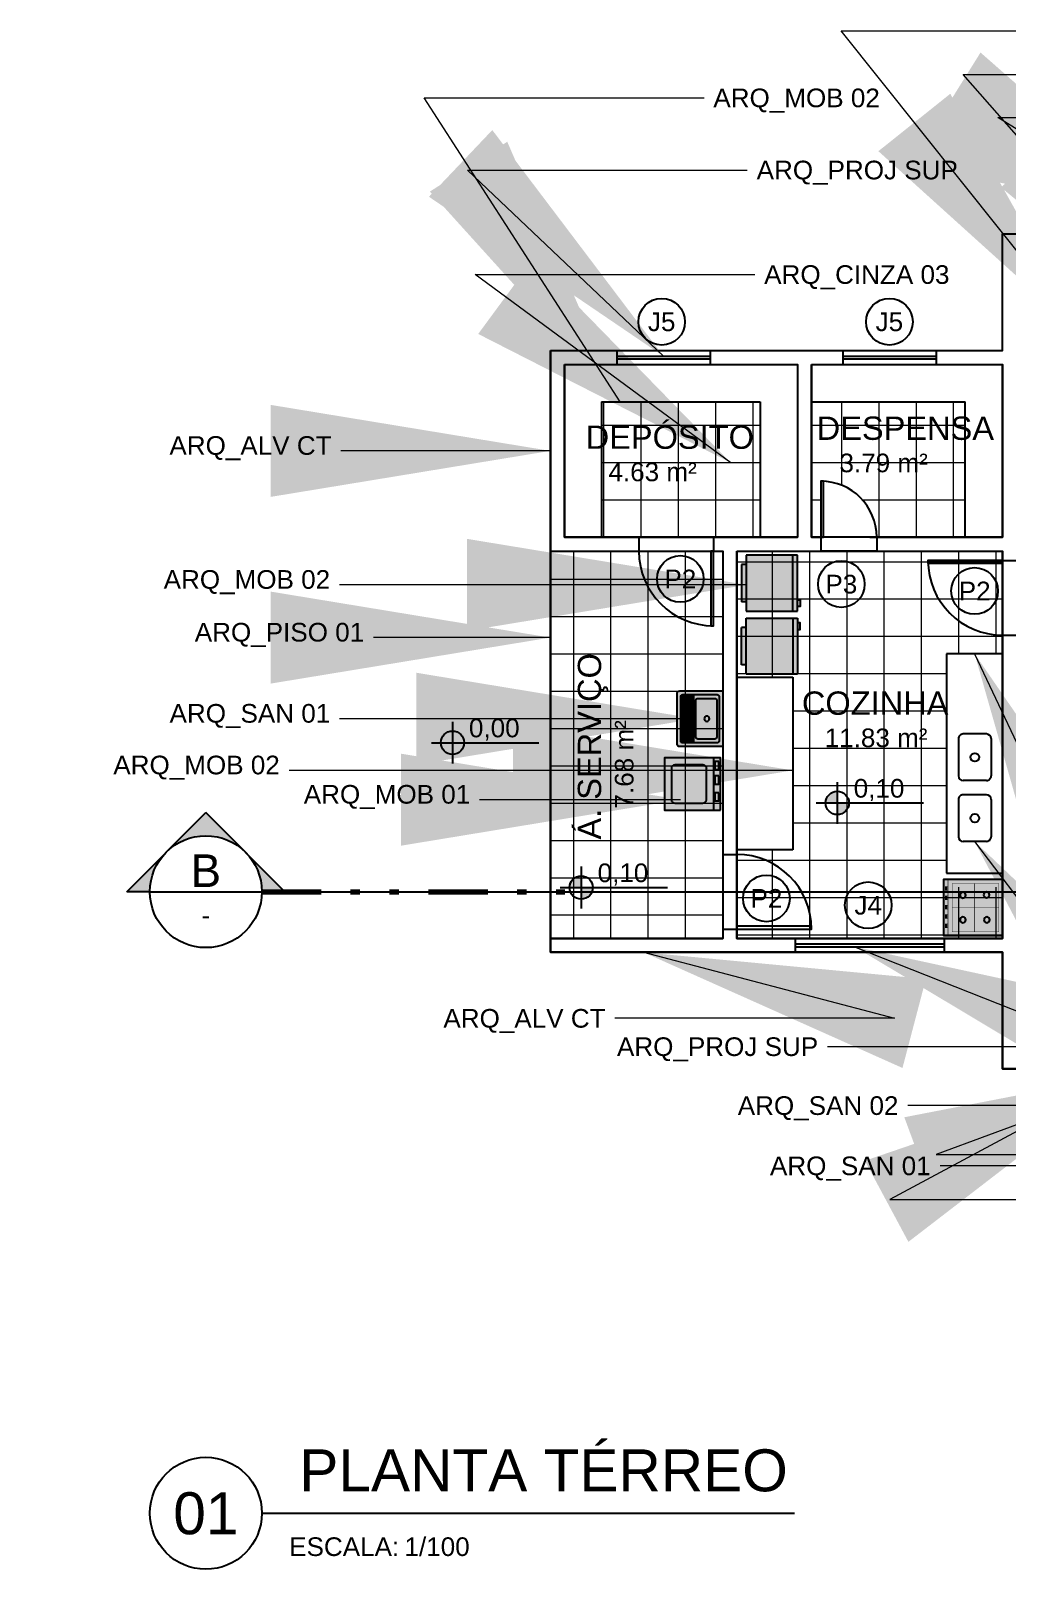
# Model space of a CAD drawing. Header units: metres. Extents: x 47789.1 to 47883.2, y 23415.6 to 23469.2.
# Drawn here: x 47820.05 to 47830.52, y 23415.6 to 23432.09 of the extents above; entities that cross this region are included whole.
import ezdxf
from ezdxf.enums import TextEntityAlignment as Align

# ---------------------------------------------------------------- set-up
doc = ezdxf.new("R2010")
doc.units = ezdxf.units.M
doc.header["$LTSCALE"] = 0.25
doc.linetypes.add('DASHDOT2', pattern=[12.7, 6.35, -3.175, 0, -3.175])
doc.linetypes.add('DIVIDEX2', pattern=[63.5, 25.4, -12.7, 0, -12.7, 0, -12.7])
for name, color, linetype in [('0 @ 0.1', 7, 'Continuous'), ('ARQ_ALV CT', 4, 'Continuous'), ('ARQ_ESQ CT', 30, 'Continuous'), ('ARQ_MOB 01', 1, 'Continuous'), ('ARQ_MOB 02', 2, 'Continuous'), ('ARQ_PISO 01', 1, 'Continuous'), ('ARQ_PROJ SUP', 1, 'DASHDOT2'), ('ARQ_SAN 01', 1, 'Continuous'), ('ARQ_SAN 02', 2, 'Continuous'), ('ARQ_SIMB 01', 1, 'Continuous'), ('ARQ_SIMB 01 @ 0.1', 1, 'Continuous'), ('ARQ_TXT 01', 1, 'Continuous'), ('SIMB_01', 1, 'Continuous'), ('SIMB_02', 2, 'Continuous'), ('SIMB_PREENCHIMENTO', 253, 'Continuous'), ('SIMB_TXT', 1, 'Continuous')]:
    doc.layers.add(name, color=color, linetype=linetype)
for name, color, linetype, true_color, plot in [('ARQ_0', 7, 'Continuous', 0xff7400, False), ('ARQ_0_AREAS', 7, 'Continuous', 0x5a1694, False), ('ARQ_0_AREAS @ 0.1', 7, 'Continuous', 0x5a1694, False)]:
    doc.layers.add(name, color=color, linetype=linetype, true_color=true_color, plot=plot)
doc.layers.add('ARQ_CINZA 03', color=252, linetype='Continuous', lineweight=9)
doc.layers.add('SIMB_LCT', color=252, linetype='DIVIDEX2', lineweight=100)
doc.layers.add('ARQ_COTA_AZUL', color=5, linetype='Continuous', lineweight=20, true_color=0x0000ff)
doc.styles.add('Annot_2.0mm', font='arial.ttf', dxfattribs={"height": 2})
doc.styles.add('Annot_2.5mm', font='arial.ttf', dxfattribs={"height": 2.5})
doc.styles.add('cota', font='arial.ttf')
doc.styles.add('SIMB', font='arial.ttf')
doc.dimstyles.new('Info 01 - annot', dxfattribs={"dimtxt": 2, "dimasz": 3, "dimexe": 1, "dimexo": 1, "dimgap": 1, "dimtad": 1, "dimzin": 4, "dimtxsty": 'cota', "dimblk": 'DOTSMALL', "dimcen": 2, "dimdle": 1, "dimclrd": 256, "dimclre": 256, "dimclrt": 1, "dimazin": 2, "dimtfac": 0.09, "dimtix": 1, "dimtmove": 2, "dimatfit": 2, "dimfxl": 5, "dimfxlon": 1, "dimtolj": 1, "dimtzin": 4, "dimlwd": -1, "dimarcsym": 1})

# ---------------------------------------------------------------- blocks, each defined once
blk = doc.blocks.new('nivel_PB_A_D')
at = {"layer": 'SIMB_PREENCHIMENTO', "transparency": 33554587}
h = blk.add_hatch(color=256, dxfattribs=at)
h.dxf.hatch_style = 1
h.paths.add_polyline_path([(-2.220446049250313e-16, 1.25, 0.414213562373095), (-1.25, 6.883382752675971e-16), (-3.885780586188048e-16, 6.328271240363392e-16)])
h.paths.add_polyline_path([(1.25, 5.218048215738236e-16), (-3.885780586188048e-16, 6.328271240363392e-16), (-4.440892098500626e-16, -1.25, 0.4142135623730951)])
at = {"layer": 'SIMB_01'}
for p, q in [((-2.220446049250305e-17, 2.25), (-4.218847493575595e-16, -2.25)), ((-2.25, 6.994405055138485e-16), (9.25, 1.887379141862766e-16))]:
    blk.add_line(p, q, dxfattribs=at)
blk.add_circle((-2.220446049250313e-16, 4.107825191113079e-16), 1.25, dxfattribs=at)
at = {"layer": 'SIMB_TXT', "style": 'SIMB'}
blk.add_attdef('00,00', (1.762930606121714, 0.5763658956175277), '', height=2, dxfattribs=at)
blk = doc.blocks.new('*U33')
at = {"layer": 'SIMB_PREENCHIMENTO', "transparency": 33554587}
h = blk.add_hatch(color=256, dxfattribs=at)
h.dxf.hatch_style = 1
h.paths.add_polyline_path([(-8.881784197001252e-16, 8.483368031832322), (-4.151591235287846, 4.331776796544477, -0.40182742204384), (4.151591235287825, 4.331776796544499)])
h = blk.add_hatch(color=256, dxfattribs=at)
h.dxf.hatch_style = 1
h.paths.add_polyline_path([(-4.331776796544433, 4.151591235287893), (-8.483368031832326, 8.881784197001252e-16), (-6, 6.661338147750939e-16, -0.1933989078512697)])
h = blk.add_hatch(color=256, dxfattribs=at)
h.dxf.hatch_style = 1
h.paths.add_polyline_path([(4.331776796544499, 4.151591235287825, -0.1933989078512657), (6, 0), (8.483368031832326, 0)])
at = {"layer": 'SIMB_01'}
for p, q in [((-8.483368031832326, 3.608224830031759e-16), (-3.552713678800501e-15, 8.48336803183232)), ((8.483368031832324, -1.387778780781446e-17), (1.77635683940025e-15, 8.48336803183232)), ((-6, 7.347880794884119e-16), (-8.483368031832326, 7.347880794884119e-16)), ((-6, 7.347880794884119e-16), (6, 0)), ((6, 0), (8.483368031832324, 0))]:
    blk.add_line(p, q, dxfattribs=at)
blk.add_circle((0, 0), 6, dxfattribs=at)
at = {"layer": 'SIMB_LCT'}
blk.add_line((6, 0), (38.48336803183233, 9.953356264611559e-17), dxfattribs=at)
at = {"layer": 'SIMB_TXT', "style": 'SIMB'}
for tag, height, p in [('000', 3.5, (4.31101309645751e-33, 2.25)), ('999', 2, (4.31101309645751e-33, -2.525348218647195))]:
    blk.add_attdef(tag, text='', height=height, dxfattribs=at).set_placement(p, align=Align.MIDDLE_CENTER)
blk = doc.blocks.new('*U21')
at = {"layer": 'SIMB_02'}
blk.add_line((6, 0), (63.12973625924313, 0), dxfattribs=at)
blk.add_circle((0, 0), 6, dxfattribs=at)
at = {"layer": 'SIMB_TXT', "style": 'SIMB'}
blk.add_text('ESCALA:', height=2, dxfattribs=at).set_placement((8.935594472671255, -4.582471399310634))
blk.add_attdef('TITULO_DO_DESENHO', text='', height=4.5, dxfattribs=at).set_placement((10.02237490196239, 1), align=Align.BOTTOM_LEFT)
blk.add_attdef('NUM', text='', height=4.5, dxfattribs=at).set_placement((0, 0), align=Align.MIDDLE_CENTER)
blk.add_attdef('ESCALA', (21.30387462556882, -4.582471399310634), '', height=2, dxfattribs=at)
blk = doc.blocks.new('GEL60')
at = {"true_color": 0xffffff}
h = blk.add_hatch(color=7, dxfattribs=at)
h.dxf.hatch_style = 1
h.paths.add_polyline_path([(0.6000000000000001, 0.55), (0.55, 0.55), (0.55, 0.5800000000000001), (0.48, 0.5800000000000001), (0.48, 0.55), (0, 0.55), (1.110223024625157e-16, 0), (0.1000000000000001, 0), (0.1000000000000001, -0.05000000000000004), (0.5, -0.05000000000000004), (0.5, 0), (0.6000000000000003, 0)])
at = {"layer": 'ARQ_MOB 02'}
for p, q in [((0, 0.55), (1.110223024625157e-16, 1.110223024625157e-16)), ((0.6000000000000001, 0.55), (0, 0.55)), ((0.6000000000000001, 0.5), (0, 0.5)), ((0.6000000000000003, 1.110223024625157e-16), (0.6000000000000001, 0.55)), ((0, 0), (0.6000000000000001, 0)), ((0.1000000000000001, 0), (0.1000000000000001, -0.05000000000000004)), ((0.5, 0), (0.5, -0.05000000000000004)), ((0.1000000000000001, -0.05000000000000004), (0.5, -0.05000000000000004))]:
    blk.add_line(p, q, dxfattribs=at)
blk.add_lwpolyline([(0.55, 0.55), (0.48, 0.55), (0.48, 0.5800000000000001), (0.55, 0.5800000000000001)], close=True, dxfattribs=at)
blk = doc.blocks.new('DUASX60')
blk.add_blockref('GEL60', (0.05850337614524292, 0.07061538695646163))
at = {"xscale": -1}
blk.add_blockref('GEL60', (1.334966711275847, 0.07061538695646163), dxfattribs=at)
blk = doc.blocks.new('PIA')
at = {"layer": 'ARQ_MOB 01'}
for p, q in [((-0.3500000000000014, 0.1999999999999975), (-0.3500000000000014, -0.1999999999999975)), ((-0.05000000000000426, 0.25), (-0.3000000000000007, 0.2499999999999982)), ((-3.552713678800501e-15, 0.1999999999999993), (3.552713678800501e-15, -0.1999999999999975)), ((-0.04999999999999716, -0.2499999999999982), (-0.3000000000000007, -0.2499999999999982))]:
    blk.add_line(p, q, dxfattribs=at)
blk.add_circle((-0.1750000000000007, 0), 0.04606513280477742, dxfattribs=at)
for centre, start, end in [((-0.3000000000000007, 0.1999999999999975), 90, 180.0000000000004), ((-0.05000000000000426, 0.1999999999999993), 8.142219984546603e-13, 90), ((-0.3000000000000007, -0.1999999999999975), 180.0000000000004, 270), ((-0.04999999999999716, -0.1999999999999975), 269.9999999999998, 9.15999748261493e-13)]:
    blk.add_arc(centre, 0.05, start, end, dxfattribs=at)
blk = doc.blocks.new('fogão_01')
at = {"true_color": 0xffffff}
h = blk.add_hatch(color=7, dxfattribs=at)
h.dxf.hatch_style = 1
h.paths.add_polyline_path([(0, -0.3000000000000114), (-0.6319615007923858, -0.3000000000000114), (-0.6319615007923858, 0.2999999999999829), (0, 0.2999999999999829)])
blk.add_lwpolyline([(0, -0.3000000000000114), (-0.6319615007923858, -0.3000000000000114), (-0.6319615007923858, 0.2999999999999829), (0, 0.2999999999999829)], close=True)
for points, const_width in [([(-0.5848331766175932, 0.2180966800684416), (-0.615119628354762, 0.2180966800684416), (-0.615119628354762, 0.1756574381869314), (-0.5848331766175932, 0.1756574381869314)], 0.005), ([(-0.5848331766175932, -0.3000000000000114), (-0.5848331766175932, 0.2999999999999829)], 0.005), ([(-0.5419216639073454, 0.2614279735071534), (-0.04084545362451308, 0.2614279735071534), (-0.04084545362451308, -0.2569370523314944), (-0.5396633137359004, -0.2569370523314944), (-0.5396633137359004, 0.2614279735071534)], 0.004500000000000001), ([(-0.2997946159774187, 0.2614279735071534), (-0.2997946159774187, -0.2569370523314944)], 0.004500000000000001), ([(-0.5848331766175932, 0.1180966800684473), (-0.615119628354762, 0.1180966800684473), (-0.615119628354762, 0.07565743818693704), (-0.5848331766175932, 0.07565743818693704)], 0.005), ([(-0.5848331766175932, 0.018096680068453), (-0.615119628354762, 0.018096680068453), (-0.615119628354762, -0.02434256181308569), (-0.5848331766175932, -0.02434256181308569)], 0.005), ([(-0.5396633137359004, 0.002245460587829484), (-0.04357123428084719, 0.002245460587829484)], 0.004500000000000001), ([(-0.4388072179296216, 0.1464722040530546), (-0.4533175264618592, 0.1609955884673582)], 0.004500000000000001), ([(-0.4384518946858691, 0.1195741437762479), (-0.4529752791002011, 0.1050638352440387)], 0.004500000000000001), ([(-0.4119091576528433, 0.1468275272968071), (-0.3973857732385397, 0.1613378358290163)], 0.004500000000000001), ([(-0.4115538344090908, 0.1199294670200004), (-0.3970435258768532, 0.1054060826056968)], 0.004500000000000001), ([(-0.1825838362330785, 0.1464722040530546), (-0.1970941447652876, 0.1609955884673582)], 0.004500000000000001), ([(-0.182228512989326, 0.1195741437762479), (-0.1967518974036295, 0.1050638352440387)], 0.004500000000000001), ([(-0.1556857759562718, 0.1468275272968071), (-0.1411623915419682, 0.1613378358290163)], 0.004500000000000001), ([(-0.1553304527125192, 0.1199294670200004), (-0.1408201441803101, 0.1054060826056968)], 0.004500000000000001), ([(-0.5848331766175932, -0.08190331993154132), (-0.615119628354762, -0.08190331993154132), (-0.615119628354762, -0.12434256181308), (-0.5848331766175932, -0.12434256181308)], 0.005), ([(-0.4388072179296216, -0.1181667828224704), (-0.4533175264618592, -0.1036433984081384)], 0.004500000000000001), ([(-0.4384518946858691, -0.1450648430992487), (-0.4529752791002011, -0.1595751516314863)], 0.004500000000000001), ([(-0.4119091576528433, -0.1178114595787179), (-0.3973857732385397, -0.1033011510464803)], 0.004500000000000001), ([(-0.4115538344090908, -0.1447095198554962), (-0.3970435258768532, -0.1592329042697997)], 0.004500000000000001), ([(-0.1853096168894126, -0.1208950198005425), (-0.1998199254216217, -0.1063716353862389)], 0.004500000000000001), ([(-0.1849542936456601, -0.1477930800773493), (-0.1994776780599636, -0.1623033886095584)], 0.004500000000000001), ([(-0.1584115566126059, -0.12053969655679), (-0.1438881721983023, -0.1060293880245808)], 0.004500000000000001), ([(-0.1580562333688533, -0.1474377568335967), (-0.1435459248366442, -0.1619611412479003)], 0.004500000000000001), ([(-0.5848331766175932, -0.1819033199315641), (-0.615119628354762, -0.1819033199315641), (-0.615119628354762, -0.2243425618130743), (-0.5848331766175932, -0.2243425618130743)], 0.005)]:
    blk.add_lwpolyline(points, dxfattribs=dict(const_width=const_width))
for points in [[(-0.6030050476599058, 0.215065305648352), (-0.6030050476599058, 0.1756574381869314)], [(-0.6030050476599058, 0.1150653056483293), (-0.6030050476599058, 0.07565743818693704)], [(-0.6030050476599058, 0.01506530564833497), (-0.6030050476599058, -0.02434256181308569)], [(-0.6030050476599058, -0.08493469435165935), (-0.6030050476599058, -0.12434256181308)], [(-0.6030050476599058, -0.1849346943516537), (-0.6030050476599058, -0.2243425618130743)]]:
    blk.add_lwpolyline(points)
for centre in [(-0.4251805261693562, 0.1332008355365417), (-0.1689571444727846, 0.1332008355365417), (-0.4251805261693562, -0.1314381513389833), (-0.1716829251291472, -0.1341663883170838)]:
    blk.add_circle(centre, 0.03135563402501686)
blk = doc.blocks.new('maq. lavar_02')
at = {"true_color": 0xffffff}
h = blk.add_hatch(color=7, dxfattribs=at)
h.dxf.hatch_style = 1
h.paths.add_polyline_path([(0.75, 0), (0, 0), (0, 0.8000000000000007), (0.75, 0.8000000000000007)])
for points in [[(0.75, 0), (0, 0), (0, 0.8000000000000007), (0.75, 0.8000000000000007), (0.75, 0)], [(0, 0.09999999999999787), (0.75, 0.09999999999999787)]]:
    blk.add_lwpolyline(points)
blk.add_lwpolyline([(0.1000000000000014, 0.2445538074804965), (0.1000000000000014, 0.6499999999999986, -0.4142135623730951), (0.1500000000000021, 0.6999999999999993), (0.5999999999999979, 0.6999999999999993, -0.4142135623730951), (0.6499999999999986, 0.6499999999999986), (0.6499999999999986, 0.25, -0.4142135623730951), (0.5999999999999979, 0.1999999999999993), (0.1469835572843365, 0.1999999999999993)], format="xyb")
for points in [[(0.05167577418040636, 0.02024236181458505), (0.05167577418040636, 0.07788487777776965), (0.1670742833029273, 0.07788487777776965), (0.1670742833029273, 0.02024236181458505)], [(0.2602809751957622, 0.02024236181458505), (0.2602809751957622, 0.07788487777776965), (0.3756794843182831, 0.07788487777776965), (0.3756794843182831, 0.02024236181458505)], [(0.4999548527736941, 0.02024236181458505), (0.4999548527736941, 0.07788487777776965), (0.615353361896215, 0.07788487777776965), (0.615353361896215, 0.02024236181458505)]]:
    blk.add_lwpolyline(points, close=True)
blk.add_arc((0.1497106034396012, 0.2499255768045501), 0.05, 173.8325021688232, 273.1265160941378)
blk = doc.blocks.new('tanque_05')
at = {"true_color": 0xffffff}
h = blk.add_hatch(color=7, dxfattribs=at)
h.dxf.hatch_style = 1
edge = h.paths.add_edge_path()
edge.add_line((-0.2686331499999994, -0.4916493499999959), (0.268633150000003, -0.4916493499999959))
edge.add_arc((0.2686331500000048, -0.4612380499999968), 0.03041129999999903, 269.9999999999966, 359.9999999999966)
edge.add_line((0.2990444500000038, -0.4612380499999986), (0.2990444500000038, -0.01013709999999435))
edge.add_arc((0.2889073500000059, -0.0101370999999979), 0.0101370999999979, 2.008024973747001e-11, 90.00000000002008)
edge.add_line((0.2889073500000023, 0), (-0.2889073499999988, 0))
edge.add_arc((-0.2889073500000023, -0.0101370999999979), 0.0101370999999979, 89.99999999997992, 179.9999999999799)
edge.add_line((-0.2990444500000002, -0.01013709999999435), (-0.2990444500000002, -0.4612380499999986))
edge.add_arc((-0.2686331500000012, -0.4612380499999968), 0.03041129999999903, 180.0000000000033, 270.0000000000034)
for p, q in [((-0.258496049999998, -0.3248940550000015), (0.2584960500000015, -0.3248940550000015)), ((0.2584960500000015, -0.3309763150000009), (-0.258496049999998, -0.3309763149999938)), ((-0.258496049999998, -0.3451682549999902), (0.2584960500000015, -0.3451682549999973)), ((0.2584960500000015, -0.3512505149999967), (-0.258496049999998, -0.3512505149999967)), ((-0.258496049999998, -0.3654424550000073), (0.2584960500000015, -0.3654424549999931)), ((0.2584960500000015, -0.3715247149999996), (-0.258496049999998, -0.3715247149999996)), ((-0.258496049999998, -0.3857166549999889), (0.2584960500000015, -0.385716654999996)), ((0.2584960500000015, -0.3917989149999954), (-0.258496049999998, -0.3917989149999954)), ((-0.258496049999998, -0.4059908549999989), (0.2584960500000015, -0.4059908549999989)), ((0.2584960500000015, -0.4120731149999983), (-0.258496049999998, -0.4120731149999983)), ((-0.258496049999998, -0.4262650549999876), (0.2584960500000015, -0.4262650549999947)), ((-0.2510343584224302, -0.4465392550000047), (0.2510343584237553, -0.4465392549999905))]:
    blk.add_line(p, q)
for points in [[(-0.2686331499999994, -0.4916493499999959), (0.268633150000003, -0.4916493499999959, 0.414213562373095), (0.2990444500000038, -0.4612380499999986), (0.2990444500000038, -0.01013709999999435, 0.414213562373095), (0.2889073500000023, 0), (-0.2889073499999988, 0, 0.414213562373095), (-0.2990444500000002, -0.01013709999999435), (-0.2990444500000002, -0.4612380499999986, 0.414213562373095)], [(-0.1976734499999964, -0.2889073499999952), (0.1976734500000035, -0.2889073499999952, 0.414213562373095), (0.2179476500000028, -0.2686331499999994), (0.2179476500000028, -0.0861653500000017, 0.414213562373095), (0.1976734500000035, -0.06589114999999879), (-0.1976734499999964, -0.06589114999999879, 0.414213562373095), (-0.2179476499999993, -0.0861653500000017), (-0.2179476499999993, -0.2686331499999994, 0.414213562373095)]]:
    blk.add_lwpolyline(points, format="xyb", close=True)
for points in [[(0.2584960500000015, -0.2806688664785568), (0.2584960500000015, -0.06082260000000161, 0.414213562373095), (0.2382218500000022, -0.04054839999999871), (-0.2382218499999986, -0.04054839999999871, 0.414213562373095), (-0.258496049999998, -0.06082260000000161), (-0.258496049999998, -0.2806688664785568)], [(-0.258496049999998, -0.2821894314785567), (-0.258496049999998, -0.3005650150000037, 0.414213562373095), (-0.2483589500000001, -0.310702114999998), (-0.235687575, -0.310702114999998), (0.2341670100000037, -0.310702114999998), (0.2483589500000036, -0.310702114999998, 0.414213562373095), (0.2584960500000015, -0.3005650150000037), (0.2584960500000015, -0.2821894314785567)], [(-0.258496049999998, -0.3091815499999981), (-0.258496049999998, -0.4308267499999943, 0.414213562373095), (-0.2382218499999986, -0.4511009499999972), (0.2382218500000022, -0.4511009499999972, 0.414213562373095), (0.2584960500000015, -0.4308267499999943), (0.2584960500000015, -0.3091815499999981, 0.414213562373095)]]:
    blk.add_lwpolyline(points, format="xyb")
blk.add_lwpolyline([(0.2584389483962752, -0.4323473149999941), (-0.2584389483954403, -0.4323473149999941)])
blk.add_circle((0, -0.1723307000000034), 0.02838388)
blk = doc.blocks.new('*U24')
at = {"layer": 'SIMB_02'}
blk.add_circle((0, 0), 2.5, dxfattribs=at)
at = {"layer": 'SIMB_TXT', "style": 'SIMB'}
blk.add_attdef('CDESQ', text='', height=2, dxfattribs=at).set_placement((0, 0), align=Align.MIDDLE_CENTER)
blk = doc.blocks.new('_DotSmall')
at = {"color": 0, "linetype": 'ByBlock', "const_width": 0.5}
blk.add_lwpolyline([(-0.0625, 0, 1), (0.0625, 0, 1)], format="xyb", close=True, dxfattribs=at)

msp = doc.modelspace()

# ---------------------------------------------------------------- hatches: boundary and pattern name
at = {"layer": 'ARQ_CINZA 03'}
h = msp.add_hatch(dxfattribs=at)
h.set_pattern_fill('_USER', color=256, scale=0.4, angle=270, double=1, pattern_type=0)
h.set_pattern_definition([(270, (47828.19382898948, 23426.66282307432), (0.4, -7.347880794884119e-17), []), (0, (47828.19382898948, 23426.66282307432), (0, 0.4), [])])
h.paths.add_polyline_path([(47827.86882898948, 23428.11282307432), (47826.16882898948, 23428.11282307433), (47826.1688289895, 23426.66282307432), (47827.86882898946, 23426.66282307433)])
h = msp.add_hatch(dxfattribs=at)
h.set_pattern_fill('_USER', color=256, scale=0.4, angle=270, double=1, pattern_type=0)
h.set_pattern_definition([(270, (47828.34382898948, 23426.66282307432), (0.4, -7.347880794884119e-17), []), (0, (47828.34382898948, 23426.66282307432), (0, 0.4), [])])
edge = h.paths.add_edge_path()
edge.add_line((47830.06882898942, 23428.1128230743), (47828.41882898947, 23428.11282307434))
edge.add_line((47828.41882898947, 23428.11282307434), (47828.41882898946, 23426.66282307432))
edge.add_line((47828.41882898946, 23426.66282307432), (47828.51882898946, 23426.66282307433))
edge.add_line((47828.51882898946, 23426.66282307433), (47828.51882898946, 23427.26282307435))
edge.add_line((47828.51882898946, 23427.26282307435), (47828.54882898946, 23427.26282307435))
edge.add_arc((47828.51742917792, 23426.66224325339), 0.6014000910476175, 0.055239927080322104, 87.007158640971, ccw=False)
edge.add_line((47829.11882898946, 23426.66282307432), (47830.06882898942, 23426.6628230743))
edge.add_line((47830.06882898942, 23426.6628230743), (47830.06882898942, 23428.1128230743))
h = msp.add_hatch(dxfattribs=at)
h.set_pattern_fill('_USER', color=256, scale=0.4, angle=270, double=1, pattern_type=0)
h.set_pattern_definition([(270, (47827.46882898949, 23422.21282307431), (0.4, -7.347880794884119e-17), []), (0, (47827.46882898949, 23422.21282307431), (0, 0.4), [])])
h.paths.add_polyline_path([(47825.6188289895, 23426.51282307434), (47827.46882898949, 23426.51282307434), (47827.4688289895, 23422.36282307431), (47825.6188289895, 23422.36282307431)])
h = msp.add_hatch(dxfattribs=at)
h.set_pattern_fill('_USER', color=256, scale=0.4, angle=270, double=1, pattern_type=0)
h.set_pattern_definition([(270, (0, 0), (0.4, -7.347880794884119e-17), []), (0, (0, 0), (0, 0.4), [])])
h.paths.add_polyline_path([(47829.86882898942, 23425.4128230743), (47830.46882898943, 23425.4128230743), (47830.46882898943, 23426.51282307432), (47827.6188289895, 23426.51282307432), (47827.6188289895, 23425.16282307431), (47828.21882898952, 23425.1628230743), (47828.21882898951, 23423.31282307432), (47827.6188289895, 23423.31282307432), (47827.6188289895, 23422.36282307431), (47830.46882898943, 23422.36282307432), (47830.46882898943, 23422.91282307432), (47829.86882898943, 23422.91282307432)])

# ---------------------------------------------------------------- linework, layer by layer
at = {"layer": 'ARQ_0'}
msp.add_line((47822.77252919314, 23422.86282307431), (47842.5852953256, 23422.86282307431), dxfattribs=at)
at = {"layer": 'ARQ_0_AREAS'}
for points in [[(47825.6188289895, 23428.6628230743), (47830.46882898941, 23428.6628230743), (47830.46882898941, 23429.91282307429), (47838.21882898955, 23429.91282307426), (47838.21882898961, 23420.96282307427), (47830.46882898941, 23420.96282307427), (47830.46882898944, 23422.21282307431), (47825.6188289895, 23422.2128230743)], [(47825.76882898948, 23428.51282307434), (47828.26882898948, 23428.51282307432), (47828.26882898946, 23426.66282307432), (47825.76882898948, 23426.66282307432)], [(47828.41882898947, 23428.51282307434), (47830.46882898943, 23428.51282307432), (47830.46882898943, 23426.6628230743), (47828.41882898946, 23426.6628230743)], [(47828.41882898947, 23428.51282307432), (47830.46882898943, 23428.51282307432), (47830.46882898943, 23426.6628230743), (47828.41882898946, 23426.66282307432)], [(47825.6188289895, 23426.51282307434), (47827.46882898949, 23426.51282307434), (47827.46882898949, 23422.36282307431), (47825.6188289895, 23422.36282307431)], [(47827.6188289895, 23426.51282307432), (47830.46882898943, 23426.51282307432), (47830.46882898943, 23422.36282307432), (47827.6188289895, 23422.36282307432)], [(47827.6188289895, 23426.51282307432), (47830.46882898943, 23426.51282307432), (47830.46882898943, 23422.36282307432), (47827.6188289895, 23422.36282307432)]]:
    msp.add_lwpolyline(points, close=True, dxfattribs=at)
at = {"layer": 'ARQ_ALV CT'}
for p, q in [((47830.46882898941, 23428.6628230743), (47830.46882898941, 23429.91282307429)), ((47830.46882898941, 23429.91282307429), (47830.6188289895, 23429.91282307429)), ((47825.6188289895, 23428.6628230743), (47825.6188289895, 23426.51282307434)), ((47825.6188289895, 23428.6628230743), (47826.33132898947, 23428.6628230743)), ((47826.33132898948, 23428.6628230743), (47827.33132898948, 23428.6628230743)), ((47827.33132898948, 23428.6628230743), (47828.75632898944, 23428.6628230743)), ((47828.75632898944, 23428.6628230743), (47829.75632898944, 23428.6628230743)), ((47829.75632898944, 23428.6628230743), (47830.46882898941, 23428.6628230743)), ((47825.76882898948, 23428.51282307434), (47825.76882898949, 23426.66282307434)), ((47825.76882898948, 23428.51282307434), (47826.33132898948, 23428.51282307434)), ((47826.33132898947, 23428.51282307434), (47827.33132898947, 23428.51282307434)), ((47827.33132898947, 23428.51282307433), (47828.26882898948, 23428.51282307432)), ((47828.26882898948, 23428.51282307432), (47828.26882898946, 23426.66282307432)), ((47828.41882898947, 23428.51282307434), (47828.41882898946, 23426.66282307432)), ((47828.4938289895, 23428.51282307432), (47828.75632898944, 23428.51282307432)), ((47828.75632898944, 23428.51282307431), (47829.75632898944, 23428.51282307431)), ((47829.75632898944, 23428.51282307431), (47830.4688289895, 23428.5128230743)), ((47830.46882898943, 23426.6628230743), (47830.46882898942, 23428.5128230743)), ((47825.76882898946, 23426.66282307434), (47826.5688289895, 23426.66282307434)), ((47826.5688289895, 23426.66282307433), (47826.5688289895, 23426.51282307433)), ((47827.3688289895, 23426.66282307433), (47827.36882898951, 23426.51282307432)), ((47827.36882898949, 23426.66282307433), (47828.26882898946, 23426.66282307432)), ((47828.41882898946, 23426.66282307432), (47828.51882898946, 23426.66282307432)), ((47828.51882898946, 23426.66282307432), (47828.51882898945, 23426.51282307431)), ((47829.04382898947, 23426.66282307432), (47830.46882898948, 23426.6628230743)), ((47829.11882898946, 23426.66282307431), (47829.11882898945, 23426.5128230743)), ((47825.6188289895, 23426.51282307434), (47826.5688289895, 23426.51282307433)), ((47827.3688289895, 23426.51282307432), (47827.46882898949, 23426.51282307432)), ((47827.4688289895, 23426.51282307432), (47827.4688289895, 23423.26282307431)), ((47827.6188289895, 23426.51282307432), (47827.61882898951, 23423.26282307431)), ((47827.6188289895, 23426.51282307432), (47828.51882898945, 23426.51282307431)), ((47829.04382898948, 23426.51282307431), (47830.46882898948, 23426.5128230743)), ((47830.46882898943, 23426.4128230743), (47830.46882898942, 23426.51282307429)), ((47830.46882898943, 23426.41282307429), (47830.6188289895, 23426.4128230743)), ((47830.46882898943, 23425.6128230743), (47830.6188289895, 23425.6128230743)), ((47830.46882898943, 23422.36282307432), (47830.46882898943, 23425.61282307431)), ((47827.4688289895, 23423.26282307431), (47827.61882898951, 23423.26282307431)), ((47829.86882898943, 23423.06282307432), (47830.46882898943, 23423.06282307432)), ((47825.6188289895, 23422.36282307431), (47825.6188289895, 23422.21282307431)), ((47825.6188289895, 23422.36282307431), (47827.46882898949, 23422.36282307431)), ((47827.4688289895, 23422.46282307431), (47827.4688289895, 23422.36282307432)), ((47827.4688289895, 23422.46282307431), (47827.61882898951, 23422.46282307431)), ((47827.61882898951, 23422.46282307431), (47827.6188289895, 23422.36282307432)), ((47827.61882898949, 23422.36282307431), (47828.24382898946, 23422.36282307431)), ((47828.24382898946, 23422.36282307431), (47829.84382898946, 23422.36282307432)), ((47829.84382898946, 23422.36282307432), (47830.46882898943, 23422.36282307432)), ((47825.6188289895, 23422.21282307431), (47828.24382898945, 23422.21282307431)), ((47828.24382898945, 23422.21282307431), (47829.84382898946, 23422.21282307431)), ((47829.84382898946, 23422.21282307431), (47830.46882898944, 23422.21282307431)), ((47830.46882898944, 23422.21282307431), (47830.46882898944, 23420.96282307431)), ((47830.46882898944, 23420.96282307431), (47830.86882898951, 23420.96282307436))]:
    msp.add_line(p, q, dxfattribs=at)
at = {"layer": 'ARQ_ESQ CT'}
for points in [[(47828.51882898946, 23426.66282307433), (47828.54882898946, 23426.66282307433), (47828.54882898946, 23427.26282307433), (47828.51882898946, 23427.26282307433)], [(47827.36882898948, 23426.51282307433), (47827.33882898948, 23426.51282307433), (47827.33882898948, 23425.71282307434), (47827.36882898948, 23425.71282307434)], [(47830.4688289895, 23426.41282307429), (47829.6688289895, 23426.41282307429), (47829.6688289895, 23426.38282307429), (47830.4688289895, 23426.38282307429)], [(47827.6188289895, 23422.46282307431), (47828.4188289895, 23422.46282307431), (47828.4188289895, 23422.49282307431), (47827.6188289895, 23422.49282307431)]]:
    msp.add_lwpolyline(points, close=True, dxfattribs=at)
at = {"layer": 'ARQ_MOB 02'}
for p, q in [((47826.16882898948, 23428.11282307433), (47826.1688289895, 23426.66282307434)), ((47826.16882898948, 23428.11282307433), (47827.86882898948, 23428.11282307432)), ((47827.86882898948, 23428.11282307432), (47827.86882898946, 23426.66282307433)), ((47828.41882898947, 23428.11282307432), (47830.06882898942, 23428.1128230743)), ((47830.06882898942, 23426.6628230743), (47830.06882898942, 23428.1128230743)), ((47827.61882898951, 23425.1628230743), (47828.21882898952, 23425.1628230743)), ((47828.21882898952, 23425.1628230743), (47828.21882898951, 23423.31282307432)), ((47828.21882898951, 23423.31282307432), (47827.61882898951, 23423.31282307432))]:
    msp.add_line(p, q, dxfattribs=at)
at = {"layer": 'ARQ_PISO 01'}
for p, q in [((47826.56882898948, 23426.66282307433), (47827.36882898949, 23426.66282307433)), ((47829.11882898945, 23426.66282307432), (47828.51882898946, 23426.66282307432)), ((47825.6188289895, 23426.51282307434), (47825.61882898952, 23422.36282307431)), ((47826.56882898948, 23426.51282307433), (47827.36882898948, 23426.5128230743)), ((47829.11882898946, 23426.51282307432), (47828.51882898946, 23426.51282307432)), ((47830.4688289895, 23425.61282307429), (47830.46882898949, 23426.41282307429)), ((47827.46882898951, 23423.26282307431), (47827.4688289895, 23422.46282307431)), ((47827.61882898951, 23423.26282307431), (47827.61882898951, 23422.46282307431))]:
    msp.add_line(p, q, dxfattribs=at)
for centre, start, end in [((47830.4688289895, 23426.41282307429), 179.9999999993747, 269.9999999958312), ((47827.6188289895, 23422.46282307432), 6.253224948131791e-10, 89.99999999583119)]:
    msp.add_arc(centre, 0.7999999999883585, start, end, dxfattribs=at)
at = {"layer": 'ARQ_PROJ SUP'}
for p, q in [((47826.33132898948, 23428.6628230743), (47826.33132898947, 23428.51282307434)), ((47827.33132898948, 23428.6628230743), (47827.33132898948, 23428.51282307433)), ((47828.75632898944, 23428.6628230743), (47828.75632898944, 23428.51282307431)), ((47829.75632898944, 23428.6628230743), (47829.75632898944, 23428.51282307431)), ((47826.33132898948, 23428.6028230743), (47827.33132898948, 23428.6028230743)), ((47826.33132898947, 23428.57282307434), (47827.33132898947, 23428.57282307434)), ((47828.75632898944, 23428.6028230743), (47829.75632898944, 23428.6028230743)), ((47828.75632898944, 23428.57282307431), (47829.75632898944, 23428.57282307431)), ((47828.24382898946, 23422.36282307432), (47828.24382898946, 23422.21282307431)), ((47829.84382898947, 23422.36282307432), (47829.84382898946, 23422.21282307431)), ((47828.24382898946, 23422.30282307431), (47829.84382898946, 23422.30282307432)), ((47828.24382898945, 23422.27282307431), (47829.84382898946, 23422.27282307431))]:
    msp.add_line(p, q, dxfattribs=at)
at = {"layer": 'ARQ_SAN 02'}
for p, q in [((47829.86882898941, 23425.4128230743), (47829.86882898943, 23423.06282307432)), ((47830.46882898943, 23425.4128230743), (47829.86882898941, 23425.4128230743)), ((47829.86882898943, 23423.06282307432), (47830.46882898943, 23423.06282307432))]:
    msp.add_line(p, q, dxfattribs=at)
at = {"layer": 'ARQ_SIMB 01'}
for centre, radius, start, end in [((47828.51882898946, 23426.66282307432), 0.5999999999985448, 6.253224948131791e-10, 89.99999999916623), ((47827.36882898948, 23426.51282307433), 0.8000000000101863, 180, 270)]:
    msp.add_arc(centre, radius, start, end, dxfattribs=at)

# ---------------------------------------------------------------- block references
at = {"layer": '0 @ 0.1', "xscale": 0.1, "yscale": 0.1, "zscale": 0.1}
for name, p, values in [('*U33', (47821.92419238996, 23422.86282307431), {'999': '-', '000': 'B'}), ('*U21', (47821.92419238996, 23416.20014067014), {'TITULO_DO_DESENHO': 'PLANTA TÉRREO', 'NUM': '01', 'ESCALA': '1/100'})]:
    msp.add_blockref(name, p, dxfattribs=at).add_auto_attribs(values)
at = {"layer": 'ARQ_0_AREAS @ 0.1', "xscale": 0.1, "yscale": 0.1, "zscale": 0.1}
for p, values in [((47824.56931973834, 23424.46015024196), {'00,00': '0,00'}), ((47828.69598993488, 23423.81354924949), {'00,00': '0,10'}), ((47825.94928970646, 23422.90746299601), {'00,00': '0,10'})]:
    msp.add_blockref('nivel_PB_A_D', p, dxfattribs=at).add_auto_attribs(values)
at = {"layer": 'ARQ_MOB 01', "xscale": -0.75, "yscale": 0.75, "zscale": 0.75, "rotation": 89.99999999999993}
msp.add_blockref('maq. lavar_02', (47827.44178359325, 23424.29826242538), dxfattribs=at)
at = {"layer": 'ARQ_MOB 01', "xscale": -1, "rotation": 180}
msp.add_blockref('fogão_01', (47830.46882898943, 23422.69439940086), dxfattribs=at)
at = {"layer": 'ARQ_MOB 02', "ltscale": 3, "xscale": -1, "rotation": 270.0000000000001}
msp.add_blockref('DUASX60', (47827.64720030063, 23425.13594615015), dxfattribs=at)
at = {"layer": 'ARQ_SAN 01', "xscale": -1, "rotation": 270}
msp.add_blockref('tanque_05', (47827.4688289895, 23424.71674771217), dxfattribs=at)
at = {"layer": 'ARQ_SAN 01'}
for p in [(47830.34577138939, 23424.3031723988), (47830.34577138938, 23423.65220396991)]:
    msp.add_blockref('PIA', p, dxfattribs=at)
at = {"layer": 'ARQ_SIMB 01 @ 0.1', "xscale": 0.1, "yscale": 0.1, "zscale": 0.1}
for p, values in [((47826.81270784927, 23428.97152861663), {'CDESQ': 'J5'}), ((47829.25470804743, 23428.97152861663), {'CDESQ': 'J5'}), ((47827.0127807778, 23426.2147270512), {'CDESQ': 'P2'}), ((47828.73963943598, 23426.15960548527), {'CDESQ': 'P3'}), ((47830.16907953212, 23426.08626850736), {'CDESQ': 'P2'}), ((47827.93580619879, 23422.79079457432), {'CDESQ': 'P2'}), ((47829.02780059326, 23422.71744585429), {'CDESQ': 'J4'})]:
    msp.add_blockref('*U24', p, dxfattribs=at).add_auto_attribs(values)

# ---------------------------------------------------------------- texts
at = {"layer": 'ARQ_COTA_AZUL', "color": 1, "char_height": 0.2, "style": 'cota'}
for s, insert, attachment_point in [('ARQ_MOB 02', (47827.36696857739, 23431.47157543196), 1), ('ARQ_PROJ SUP', (47827.83132898948, 23430.69833785731), 1), ('ARQ_CINZA 03', (47827.91201677656, 23429.57780692702), 1), ('ARQ_ALV CT', (47823.27217395527, 23427.48782307432), 9), ('ARQ_MOB 02', (47823.25708469666, 23426.05181889357), 9), ('ARQ_PISO 01', (47823.62197389532, 23425.4864984957), 9), ('ARQ_SAN 01', (47823.25853586212, 23424.61674771217), 9), ('ARQ_MOB 02', (47822.71716932073, 23424.06303847626), 9), ('ARQ_MOB 01', (47824.75977670079, 23423.74889766734), 9), ('ARQ_ALV CT', (47826.21057847923, 23421.6054192003), 3), ('ARQ_PROJ SUP', (47828.49120800503, 23421.3014170993), 3), ('ARQ_SAN 02', (47829.35212019504, 23420.6697244295), 3), ('ARQ_SAN 01', (47829.69770900352, 23420.02405465915), 3)]:
    msp.add_mtext(s, dxfattribs=dict(at, insert=insert, attachment_point=attachment_point))
at = {"layer": 'ARQ_TXT 01', "attachment_point": 1}
for s, width, gutter_width, insert, char_height, style in [('DESPENSA', 2.275319550237327, 1.5, (47828.47512798508, 23427.95600164243), 0.25, 'Annot_2.5mm'), ('DEPÓSITO', 2.275319550237327, 1.5, (47825.99738720216, 23427.85992050267), 0.25, 'Annot_2.5mm'), ('4.63 m²', 1.109399875364034, 1, (47826.24184541916, 23427.4627085992), 0.2, 'Annot_2.0mm'), ('3.79 m²', 1.109399875364034, 1, (47828.71958620207, 23427.55878973896), 0.2, 'Annot_2.0mm'), ('COZINHA', 2.275319550237327, 1.5, (47828.31632178564, 23425.00905468568), 0.25, 'Annot_2.5mm'), ('11.83 m²', 1.109399875364034, 1, (47828.56078000264, 23424.61184278221), 0.2, 'Annot_2.0mm')]:
    msp.add_mtext_dynamic_manual_height_columns(s, width=width, gutter_width=gutter_width, heights=[0], dxfattribs=dict(at, insert=insert, char_height=char_height, style=style))
at = {"layer": 'ARQ_TXT 01', "attachment_point": 1, "rotation": 90}
for s, width, gutter_width, insert, char_height, style in [('\\pi-0.75,l1,t1;Á. SERVIÇO', 2.275319550237327, 1.5, (47825.91322947865, 23423.17115765373), 0.25, 'Annot_2.5mm'), ('7.68 m²', 1.109399875364034, 1, (47826.31044138213, 23423.7543178049), 0.2, 'Annot_2.0mm')]:
    msp.add_mtext_dynamic_manual_height_columns(s, width=width, gutter_width=gutter_width, heights=[0], dxfattribs=dict(at, insert=insert, char_height=char_height, style=style))

# ---------------------------------------------------------------- leaders
at = {"layer": 'ARQ_COTA_AZUL', "annotation_type": 0, "has_hookline": 1}
for points, hookline_direction, text_width in [([(47831.3932830909, 23428.76282307429), (47828.73824023028, 23432.09115048426), (47831.73824023028, 23432.09115048426)], 0, 2.145975443383356), ([(47832.5175290183, 23429.85282307429), (47830.4175290183, 23431.16143027308), (47833.4175290183, 23431.16143027308)], 0, 1.795361527967258), ([(47832.80007301941, 23428.48282307433), (47830.04692058713, 23431.62162378676), (47833.04692058713, 23431.62162378676)], 0, 1.7656207366985), ([(47832.95193872073, 23429.91282307429), (47830.85193872073, 23430.7484126683), (47833.85193872073, 23430.7484126683)], 0, 1.7656207366985), ([(47826.36696857739, 23428.11282307433), (47824.26696857739, 23431.37157543196), (47827.26696857739, 23431.37157543196)], 0, 1.770941336971351), ([(47826.83132898948, 23428.6028230743), (47824.73132898948, 23430.59833785731), (47827.73132898948, 23430.59833785731)], 0, 2.145975443383356), ([(47827.55390366544, 23427.46100651), (47824.81201677656, 23429.47780692703), (47827.81201677656, 23429.47780692703)], 0, 1.974761255115962), ([(47825.6188289895, 23427.58782307432), (47823.37217395527, 23427.58782307432)], 1, 1.733424283765348), ([(47827.72391968031, 23426.15181889357), (47823.35708469666, 23426.15181889357)], 1, 1.770941336971351), ([(47825.6188289895, 23425.5864984957), (47823.72197389531, 23425.5864984957)], 1, 1.7656207366985), ([(47830.16882898942, 23425.4128230743), (47832.45212019503, 23420.5697244295), (47829.45212019503, 23420.5697244295)], 1, 1.709004092769441), ([(47827.1799216395, 23424.71674771217), (47823.35853586212, 23424.71674771217)], 1, 1.672442019099591), ([(47828.21882898951, 23424.16303847625), (47822.81716932073, 23424.16303847625)], 1, 1.770941336971351), ([(47827.01631738638, 23423.84889766734), (47824.85977670079, 23423.84889766734)], 1, 1.734379263301501), ([(47830.16823088966, 23423.40220396991), (47832.79770900352, 23419.92405465915), (47829.79770900352, 23419.92405465915)], 1, 1.672442019099591), ([(47826.61934594384, 23422.21282307431), (47829.31057847923, 23421.5054192003), (47826.31057847923, 23421.5054192003)], 1, 1.733424283765348), ([(47828.88051686235, 23422.27282307432), (47831.59120800503, 23421.2014170993), (47828.59120800503, 23421.2014170993)], 1, 2.145975443383356), ([(47831.86882898951, 23420.96282307436), (47829.26029628187, 23419.56267541021), (47832.26029628187, 23419.56267541021)], 0, 1.7656207366985), ([(47832.3997839006, 23421.02282307437), (47829.75481681072, 23420.04476071642), (47832.75481681072, 23420.04476071642)], 0, 1.795361527967258)]:
    msp.add_leader(points, dimstyle='Info 01 - annot', override={"dimscale": 0, "dimgap": 1, "dimtad": 0}, dxfattribs=dict(at, hookline_direction=hookline_direction, text_width=text_width))

doc.saveas('drawing.dxf')
